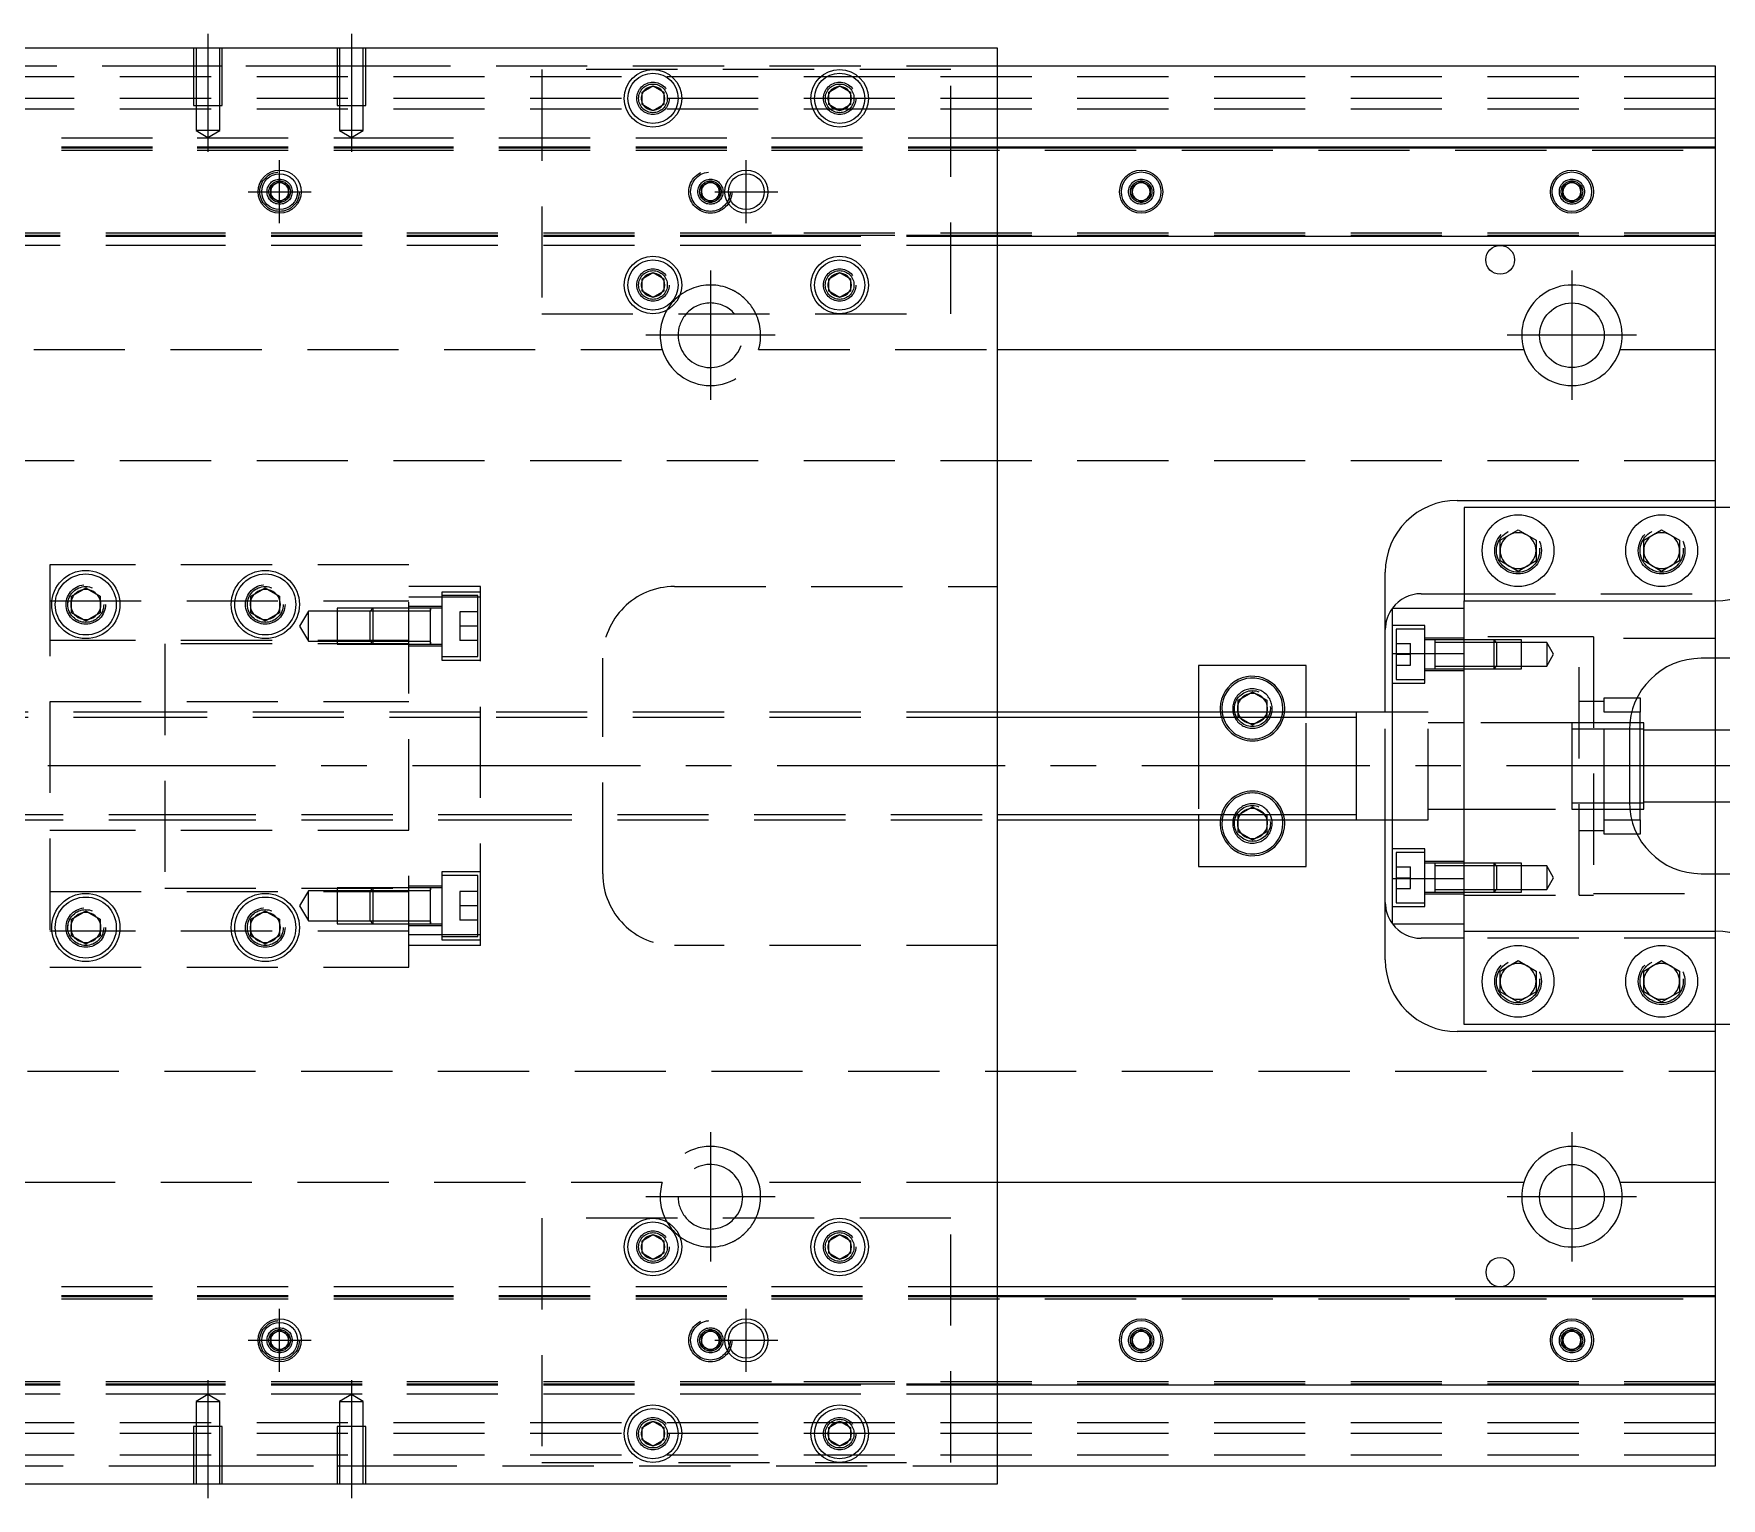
# Model space of a CAD drawing. Extents: x -14 to 609, y -280 to 102.
# Drawn here: x 165.7 to 400.8, y -102 to 102 of the extents above; entities that cross this region are included whole.
import ezdxf

# ---------------------------------------------------------------- set-up
doc = ezdxf.new("R2010")
doc.units = 0
doc.linetypes.add('CENTER', pattern=[50.8, 31.75, -6.35, 6.35, -6.35])
doc.linetypes.add('DASHED', pattern=[19.05, 12.7, -6.35])
doc.layers.get('0').update_dxf_attribs({"linetype": 'CONTINUOUS'})
doc.layers.add('CENTER', color=1, linetype='CENTER')

msp = doc.modelspace()

# ---------------------------------------------------------------- linework, layer by layer
at = {"color": 7, "linetype": 'CONTINUOUS'}
for p, q in [((300, 100), (100, 100)), ((300, -100), (300, 100)), ((400, 97.5), (300, 97.5)), ((400, 87.5), (400, 97.5)), ((250.5, 93.866026), (252, 94.73205)), ((252, 94.73205), (253.5, 93.866026)), ((276.5, 93.866026), (278, 94.73205)), ((278, 94.73205), (279.5, 93.866026)), ((250.5, 92.133974), (250.5, 93.866026)), ((252, 91.26795), (250.5, 92.133974)), ((253.5, 92.133974), (252, 91.26795)), ((253.5, 93.866026), (253.5, 92.133974)), ((276.5, 92.133974), (276.5, 93.866026)), ((278, 91.26795), (276.5, 92.133974)), ((279.5, 92.133974), (278, 91.26795)), ((279.5, 93.866026), (279.5, 92.133974)), ((300, 87.5), (400, 87.5)), ((400, 86.247728), (400, 87.5)), ((300, 86.247728), (400, 86.247728)), ((400, 73.752272), (400, 86.247728)), ((318.75, 80.721688), (320, 81.443376)), ((318.75, 79.278312), (318.75, 80.721688)), ((320, 81.443376), (321.25, 80.721688)), ((321.25, 80.721688), (321.25, 79.278312)), ((378.75, 80.721688), (380, 81.443376)), ((378.75, 79.278312), (378.75, 80.721688)), ((380, 81.443376), (381.25, 80.721688)), ((381.25, 80.721688), (381.25, 79.278312)), ((320, 78.556624), (318.75, 79.278312)), ((321.25, 79.278312), (320, 78.556624)), ((380, 78.556624), (378.75, 79.278312)), ((381.25, 79.278312), (380, 78.556624)), ((400, 73.752272), (300, 73.752272)), ((400, 72.5), (400, 73.752272)), ((400, 72.5), (300, 72.5)), ((400, 58), (400, 72.5)), ((250.5, 67.866026), (252, 68.73205)), ((252, 68.73205), (253.5, 67.866026)), ((276.5, 67.866026), (278, 68.73205)), ((278, 68.73205), (279.5, 67.866026)), ((250.5, 66.133974), (250.5, 67.866026)), ((252, 65.26795), (250.5, 66.133974)), ((253.5, 66.133974), (252, 65.26795)), ((253.5, 67.866026), (253.5, 66.133974)), ((276.5, 66.133974), (276.5, 67.866026)), ((278, 65.26795), (276.5, 66.133974)), ((279.5, 66.133974), (278, 65.26795)), ((279.5, 67.866026), (279.5, 66.133974)), ((300, 58), (373.291796, 58)), ((386.708204, 58), (400, 58)), ((400, 37), (400, 58)), ((364, 37), (400, 37)), ((365, 36), (365, 23)), ((410, 36), (365, 36)), ((400, 36), (400, 37)), ((370, 31.443376), (372.5, 32.886752)), ((370, 28.556624), (370, 31.443376)), ((372.5, 32.886752), (375, 31.443376)), ((375, 31.443376), (375, 28.556624)), ((390, 31.443376), (392.5, 32.886752)), ((390, 28.556624), (390, 31.443376)), ((392.5, 32.886752), (395, 31.443376)), ((395, 31.443376), (395, 28.556624)), ((372.5, 27.113248), (370, 28.556624)), ((375, 28.556624), (372.5, 27.113248)), ((392.5, 27.113248), (390, 28.556624)), ((395, 28.556624), (392.5, 27.113248)), ((354, 7.5), (354, 27)), ((171, 23.6547), (173, 24.809402)), ((171, 21.3453), (171, 23.6547)), ((173, 24.809402), (175, 23.6547)), ((175, 23.6547), (175, 21.3453)), ((196, 23.6547), (198, 24.809402)), ((196, 21.3453), (196, 23.6547)), ((198, 24.809402), (200, 23.6547)), ((200, 23.6547), (200, 21.3453)), ((359, 24), (365, 24)), ((173, 20.190598), (171, 21.3453)), ((175, 21.3453), (173, 20.190598)), ((198, 20.190598), (196, 21.3453)), ((200, 21.3453), (198, 20.190598)), ((355, 15.652476), (355, 22)), ((355, 22), (365, 22)), ((365, 15.652476), (365, 23)), ((365, 23), (400, 23)), ((221, 16.985566), (221, 16.986424)), ((355, 15.652476), (365, 15.652476)), ((355, -15.652476), (355, 15.652476)), ((365, -15.652476), (365, 15.652476)), ((365, -15.652476), (365, 15.652476)), ((423, 15), (398, 15)), ((400, 5), (400, 15)), ((328, 14), (328, 7.5)), ((343, 14), (328, 14)), ((343, 7.5), (343, 14)), ((333.5, 9.1547), (335.5, 10.309402)), ((335.5, 10.309402), (337.5, 9.1547)), ((389.069714, 9.5), (389.5, 9.5)), ((389.5, 9.5), (389.5, 7.5)), ((350, 7.5), (300, 7.5)), ((333.5, 7.5), (333.5, 9.1547)), ((337.5, 9.1547), (337.5, 7.5)), ((350, -7.5), (350, 7.5)), ((355, 7.5), (350, 7.5)), ((389.5, 7.5), (388.317542, 7.5)), ((389.5, -7.5), (389.5, 7.5)), ((388, 5), (388, -5)), ((389.5, 5.125), (388.000782, 5.125)), ((389.5, 6), (388.050126, 6)), ((390, 6), (389.5, 6)), ((390, 5.125), (389.5, 5.125)), ((390, -6), (390, 6)), ((405, 5), (390, 5)), ((388.000782, -5.125), (389.5, -5.125)), ((388.050126, -6), (389.5, -6)), ((389.5, -5.125), (390, -5.125)), ((389.5, -6), (390, -6)), ((390, -5), (405, -5)), ((400, -15), (400, -5)), ((300, -7.5), (350, -7.5)), ((328, -7.5), (328, -14)), ((333.5, -9.1547), (333.5, -7.5)), ((335.5, -10.309402), (333.5, -9.1547)), ((337.5, -9.1547), (335.5, -10.309402)), ((337.5, -7.5), (337.5, -9.1547)), ((343, -14), (343, -7.5)), ((349.995, -7.5), (350, -7.5)), ((350, -7.5), (355, -7.5)), ((350, -7.5), (350.005, -7.5)), ((354, -27), (354, -7.5)), ((388.317542, -7.5), (389.5, -7.5)), ((389.5, -7.5), (389.5, -9.5)), ((389.5, -9.5), (389.069714, -9.5)), ((328, -14), (343, -14)), ((355, -22), (355, -15.652476)), ((355, -15.652476), (365, -15.652476)), ((365, -23), (365, -15.652476)), ((398, -15), (423, -15)), ((221, -17.385572), (221, -16.985566)), ((171, -21.3453), (173, -20.190598)), ((173, -20.190598), (175, -21.3453)), ((196, -21.3453), (198, -20.190598)), ((198, -20.190598), (200, -21.3453)), ((171, -23.6547), (171, -21.3453)), ((175, -21.3453), (175, -23.6547)), ((196, -23.6547), (196, -21.3453)), ((200, -21.3453), (200, -23.6547)), ((221, -21.985576), (221, -21.585572)), ((355, -22), (365, -22)), ((365, -23), (400, -23)), ((365, -36), (365, -23)), ((173, -24.809402), (171, -23.6547)), ((175, -23.6547), (173, -24.809402)), ((198, -24.809402), (196, -23.6547)), ((200, -23.6547), (198, -24.809402)), ((365, -24), (359, -24)), ((370, -28.556624), (372.5, -27.113248)), ((372.5, -27.113248), (375, -28.556624)), ((390, -28.556624), (392.5, -27.113248)), ((392.5, -27.113248), (395, -28.556624)), ((370, -31.443376), (370, -28.556624)), ((375, -28.556624), (375, -31.443376)), ((390, -31.443376), (390, -28.556624)), ((395, -28.556624), (395, -31.443376)), ((372.5, -32.886752), (370, -31.443376)), ((375, -31.443376), (372.5, -32.886752)), ((392.5, -32.886752), (390, -31.443376)), ((395, -31.443376), (392.5, -32.886752)), ((400, -37), (364, -37)), ((410, -36), (365, -36)), ((400, -37), (400, -36)), ((400, -58), (400, -37)), ((373.291796, -58), (300, -58)), ((400, -58), (386.708204, -58)), ((400, -72.5), (400, -58)), ((250.5, -66.133974), (252, -65.26795)), ((252, -65.26795), (253.5, -66.133974)), ((276.5, -66.133974), (278, -65.26795)), ((278, -65.26795), (279.5, -66.133974)), ((250.5, -67.866026), (250.5, -66.133974)), ((252, -68.73205), (250.5, -67.866026)), ((253.5, -67.866026), (252, -68.73205)), ((253.5, -66.133974), (253.5, -67.866026)), ((276.5, -67.866026), (276.5, -66.133974)), ((278, -68.73205), (276.5, -67.866026)), ((279.5, -67.866026), (278, -68.73205)), ((279.5, -66.133974), (279.5, -67.866026)), ((300, -72.5), (400, -72.5)), ((400, -73.752272), (400, -72.5)), ((300, -73.752272), (400, -73.752272)), ((400, -86.247728), (400, -73.752272)), ((318.75, -79.278312), (320, -78.556624)), ((318.75, -80.721688), (318.75, -79.278312)), ((320, -78.556624), (321.25, -79.278312)), ((321.25, -79.278312), (321.25, -80.721688)), ((378.75, -79.278312), (380, -78.556624)), ((378.75, -80.721688), (378.75, -79.278312)), ((380, -78.556624), (381.25, -79.278312)), ((381.25, -79.278312), (381.25, -80.721688)), ((320, -81.443376), (318.75, -80.721688)), ((321.25, -80.721688), (320, -81.443376)), ((380, -81.443376), (378.75, -80.721688)), ((381.25, -80.721688), (380, -81.443376)), ((400, -86.247728), (300, -86.247728)), ((400, -87.5), (400, -86.247728)), ((400, -87.5), (300, -87.5)), ((400, -97.5), (400, -87.5)), ((250.5, -92.133974), (252, -91.26795)), ((252, -91.26795), (253.5, -92.133974)), ((276.5, -92.133974), (278, -91.26795)), ((278, -91.26795), (279.5, -92.133974)), ((250.5, -93.866026), (250.5, -92.133974)), ((252, -94.73205), (250.5, -93.866026)), ((253.5, -93.866026), (252, -94.73205)), ((253.5, -92.133974), (253.5, -93.866026)), ((276.5, -93.866026), (276.5, -92.133974)), ((278, -94.73205), (276.5, -93.866026)), ((279.5, -93.866026), (278, -94.73205)), ((279.5, -92.133974), (279.5, -93.866026)), ((300, -97.5), (400, -97.5)), ((100, -100), (300, -100))]:
    msp.add_line(p, q, dxfattribs=at)
at = {"color": 3, "linetype": 'DASHED'}
for p, q in [((188.000006, 100), (188.000006, 92)), ((188.35, 100), (188.35, 92)), ((191.65, 92), (191.65, 100)), ((191.999994, 92), (191.999994, 100)), ((208.000006, 100), (208.000006, 92)), ((208.35, 100), (208.35, 92)), ((211.65, 92), (211.65, 100)), ((211.999994, 92), (211.999994, 100)), ((188.000006, 97.5), (100, 97.5)), ((191.999994, 97.5), (188.000006, 97.5)), ((208.000006, 97.5), (191.999994, 97.5)), ((211.999994, 97.5), (208.000006, 97.5)), ((300, 97.5), (211.999994, 97.5)), ((236.5, 97), (236.5, 63)), ((293.5, 97), (236.5, 97)), ((293.5, 63), (293.5, 97)), ((400, 96), (0, 96)), ((400, 93), (0, 93)), ((188.000006, 92), (191.999994, 92)), ((188.35, 92), (188.35, 88.5)), ((191.65, 88.5), (191.65, 92)), ((208.000006, 92), (211.999994, 92)), ((208.35, 92), (208.35, 88.5)), ((211.65, 88.5), (211.65, 92)), ((250, 93), (250.023172, 93.30356)), ((279.973226, 93.326156), (280, 93)), ((400, 91.5), (0, 91.5)), ((131.5, 87.5), (188.5, 87.5)), ((191.65, 88.5), (188.35, 88.5)), ((188.35, 88.5), (190, 87.547372)), ((188.5, 87.5), (211.5, 87.5)), ((190, 87.547372), (191.65, 88.5)), ((211.65, 88.5), (208.35, 88.5)), ((208.35, 88.5), (210, 87.547372)), ((210, 87.547372), (211.65, 88.5)), ((211.5, 87.5), (268.5, 87.5)), ((268.5, 87.5), (300, 87.5)), ((131.5, 86.247728), (188.5, 86.247728)), ((131.5, 86.1147), (188.5, 86.1147)), ((131.5, 86.1), (188.5, 86.1)), ((131.5, 86.1), (188.5, 86.1)), ((131.5, 85.8), (188.5, 85.8)), ((131.5, 85.8), (188.5, 85.8)), ((188.5, 86.247728), (211.5, 86.247728)), ((188.5, 86.1147), (211.5, 86.1147)), ((188.5, 86.1), (211.5, 86.1)), ((188.5, 85.8), (211.5, 85.8)), ((211.5, 86.247728), (268.5, 86.247728)), ((211.5, 86.1147), (268.5, 86.1147)), ((211.5, 86.1), (268.5, 86.1)), ((211.5, 86.1), (268.5, 86.1)), ((211.5, 85.8), (268.5, 85.8)), ((211.5, 85.8), (268.5, 85.8)), ((268.5, 86.247728), (300, 86.247728)), ((268.5, 86.1147), (300, 86.1147)), ((268.5, 86.1), (400, 86.1)), ((268.5, 85.8), (400, 85.8)), ((300, 86.1147), (400, 86.1147)), ((198.5, 80), (198.516134, 80.21941)), ((198.75, 80.721688), (200, 81.443376)), ((198.75, 79.278312), (198.75, 80.721688)), ((200, 81.443376), (201.25, 80.721688)), ((201.25, 80.721688), (201.25, 79.278312)), ((258.75, 80.721688), (260, 81.443376)), ((258.75, 79.278312), (258.75, 80.721688)), ((260, 81.443376), (261.25, 80.721688)), ((261.25, 80.721688), (261.25, 79.278312)), ((261.477374, 80.25955), (261.5, 80)), ((318.5, 80), (318.516134, 80.21941)), ((378.5, 80), (378.516134, 80.21941)), ((200, 78.556624), (198.75, 79.278312)), ((201.25, 79.278312), (200, 78.556624)), ((260, 78.556624), (258.75, 79.278312)), ((261.25, 79.278312), (260, 78.556624)), ((188.5, 74.2), (131.5, 74.2)), ((188.5, 73.9), (131.5, 73.9)), ((188.5, 73.8853), (131.5, 73.8853)), ((188.5, 73.752272), (131.5, 73.752272)), ((211.5, 74.2), (188.5, 74.2)), ((211.5, 73.9), (188.5, 73.9)), ((211.5, 73.8853), (188.5, 73.8853)), ((211.5, 73.752272), (188.5, 73.752272)), ((268.5, 74.2), (211.5, 74.2)), ((268.5, 73.9), (211.5, 73.9)), ((268.5, 73.8853), (211.5, 73.8853)), ((268.5, 73.752272), (211.5, 73.752272)), ((400, 74.2), (268.5, 74.2)), ((400, 73.9), (268.5, 73.9)), ((300, 73.8853), (268.5, 73.8853)), ((300, 73.752272), (268.5, 73.752272)), ((400, 73.8853), (300, 73.8853)), ((188.5, 72.5), (131.5, 72.5)), ((211.5, 72.5), (188.5, 72.5)), ((268.5, 72.5), (211.5, 72.5)), ((300, 72.5), (268.5, 72.5)), ((250, 67), (250.023172, 67.30356)), ((279.973226, 67.326156), (280, 67)), ((236.5, 63), (293.5, 63)), ((146.708204, 58), (253.291796, 58)), ((266.708204, 58), (300, 58)), ((400, 42.5), (12.5, 42.5)), ((400, 24), (400, 36)), ((375.477798, 30.364306), (375.5, 30)), ((395.477798, 30.364306), (395.5, 30)), ((168, 28), (168, -28)), ((218, 28), (168, 28)), ((218, -28), (218, 28)), ((228, 25), (218, 25)), ((222.6, 24.235572), (222.6, 14.735572)), ((228, 24.235572), (222.6, 24.235572)), ((227.6, 23.735572), (222.6, 23.735572)), ((227.6, 15.235572), (227.6, 23.735572)), ((228, 23.49468), (228, 25)), ((255, 25), (300, 25)), ((365, 24), (400, 24)), ((400, 23), (400, 24)), ((168, 23), (218, 23)), ((170.5, 22.5), (170.534018, 22.911016)), ((195.5, 22.5), (195.52689, 22.865682)), ((204, 21.585572), (202.787564, 19.485572)), ((204, 17.385572), (204, 21.585572)), ((208, 21.585572), (204, 21.585572)), ((208, 21.985566), (208, 16.985576)), ((213, 21.985566), (208, 21.985566)), ((212.6, 21.585572), (208, 21.585572)), ((213, 21.985572), (212.6, 21.585572)), ((212.6, 17.385572), (212.6, 21.585572)), ((218, 21.585572), (212.6, 21.585572)), ((213, 21.985572), (213, 16.985572)), ((218, 21.98557), (213, 21.985572)), ((218, 21.985566), (213, 21.985566)), ((228, 23.49468), (218, 23.49468)), ((222.6, 22.235572), (218, 22.235572)), ((221.005, 21.985572), (218, 21.98557)), ((221, 21.585572), (218, 21.585572)), ((222.6, 21.985572), (220.995, 21.985572)), ((221, 21.728174), (221, 21.985572)), ((221, 21.985572), (221, 21.728122)), ((221, 17.24302), (221, 21.728174)), ((225.1, 21.485572), (225.1, 19.485572)), ((227.6, 21.485572), (225.1, 21.485572)), ((228, -23.49468), (228, 23.49468)), ((365, 15.652476), (365, 22)), ((400, 15), (400, 23)), ((202.787564, 19.485572), (204, 17.385572)), ((227.6, 19.485572), (225.1, 19.485572)), ((225.1, 19.485572), (225.1, 17.485572)), ((359.5, 19.55635), (355, 19.55635)), ((355.5, 19.05635), (355.5, 12.05635)), ((359.5, 19.05635), (355.5, 19.05635)), ((359.5, 11.55635), (359.5, 19.55635)), ((218, 17.5), (168, 17.5)), ((184, 17), (184, -17)), ((218, 17), (184, 17)), ((204, 17.385572), (208, 17.385572)), ((208, 17.385572), (212.6, 17.385572)), ((208, 16.985576), (213, 16.985576)), ((212.6, 17.385572), (213, 16.985572)), ((212.6, 17.385572), (218, 17.385572)), ((213, 16.985576), (218, 16.985576)), ((213, 16.985572), (218, 16.985574)), ((218, 17.385572), (221, 17.385572)), ((218, 16.985574), (221.005, 16.985572)), ((218, 16.735572), (222.6, 16.735572)), ((220.995, 16.985572), (222.6, 16.985572)), ((221, 17.243038), (221, 16.985572)), ((221, 16.985572), (221, 17.24302)), ((227.6, 17.485572), (225.1, 17.485572)), ((355.5, 17.05635), (357.5, 17.05635)), ((357.5, 15.55635), (357.5, 17.05635)), ((365, 17.80635), (359.5, 17.80635)), ((360.9, 17.55635), (359.5, 17.55635)), ((360.9, 17.55635), (360.895, 17.55635)), ((360.9, 17.55635), (360.9, 17.339888)), ((360.905, 17.55635), (360.9, 17.55635)), ((365, 17.55635), (360.9, 17.55635)), ((360.9, 17.339888), (360.9, 13.77281)), ((365, 17.20635), (360.9, 17.20635)), ((381, 18), (365, 18)), ((369.15, 17.55635), (365, 17.55635)), ((369.150006, 17.556344), (365, 17.556344)), ((369.5, 17.20635), (365, 17.20635)), ((369.15, 13.55635), (369.15, 17.55635)), ((369.5, 17.20635), (369.15, 17.55635)), ((373, 17.556344), (369.150006, 17.556344)), ((369.5, 17.20635), (369.5, 13.90635)), ((373, 17.20635), (369.5, 17.20635)), ((373, 13.556354), (373, 17.556344)), ((376.5, 17.20635), (373, 17.20635)), ((376.5, 17.20635), (376.5, 13.90635)), ((377.452628, 15.55635), (376.5, 17.20635)), ((381, -18), (381, 18)), ((383, 18), (381, 18)), ((383, 18), (383, -18)), ((438, 17.75), (383, 17.75)), ((222.6, 15.235572), (227.6, 15.235572)), ((222.6, 14.735572), (228, 14.735572)), ((245, -15), (245, 15)), ((355.5, 15.55635), (357.5, 15.55635)), ((357.5, 14.05635), (357.5, 15.55635)), ((376.5, 13.90635), (377.452628, 15.55635)), ((355.5, 14.05635), (357.5, 14.05635)), ((355.5, 12.05635), (359.5, 12.05635)), ((359.5, 13.55635), (360.9, 13.55635)), ((359.5, 13.30635), (365, 13.30635)), ((360.895, 13.55635), (360.9, 13.55635)), ((360.9, 13.90635), (365, 13.90635)), ((360.9, 13.77281), (360.9, 13.55635)), ((360.9, 13.55635), (360.905, 13.55635)), ((360.9, 13.55635), (365, 13.55635)), ((365, 13.90635), (369.5, 13.90635)), ((365, 13.556354), (369.15, 13.556354)), ((365, 13.55635), (369.15, 13.55635)), ((369.15, 13.55635), (369.5, 13.90635)), ((369.15, 13.556354), (373, 13.556354)), ((369.5, 13.90635), (373, 13.90635)), ((373, 13.90635), (376.5, 13.90635)), ((355, 11.55635), (359.5, 11.55635)), ((384.5, 9.5), (389.069714, 9.5)), ((384.5, 7.5), (384.5, 9.5)), ((184, 7.5), (100, 7.5)), ((168, 9), (218, 9)), ((228, 7.5), (184, 7.5)), ((300, 7.5), (228, 7.5)), ((328, 7.5), (328, 6.75)), ((333.5, 6.8453), (333.5, 7.5)), ((337.5, 7.5), (337.5, 6.8453)), ((337.983582, 8.286038), (338, 8)), ((343, 6.75), (343, 7.5)), ((354, -7.5), (354, 7.5)), ((360, 7.5), (355, 7.5)), ((360, -7.5), (360, 7.5)), ((384.5, 9), (381, 9)), ((384.5, -7.5), (384.5, 7.5)), ((388.317542, 7.5), (384.5, 7.5)), ((184, 6.75), (100, 6.75)), ((228, 6.75), (184, 6.75)), ((300, 6.75), (228, 6.75)), ((328, 6.75), (328, -6.75)), ((333.665064, 6.75), (333.5, 6.8453)), ((335.5, 5.690598), (333.665064, 6.75)), ((337.334936, 6.75), (335.5, 5.690598)), ((337.5, 6.8453), (337.334936, 6.75)), ((343, -6.75), (343, 6.75)), ((365, 6), (360, 6)), ((380, 6), (365, 6)), ((380, 6), (379.995, 6)), ((380, 6), (380, -6)), ((381, 6), (380, 6)), ((380.005, 6), (380, 6)), ((381, 5.125), (380, 5.125)), ((384.5, 6), (381, 6)), ((384.5, 5.125), (381, 5.125)), ((388.050126, 6), (384.5, 6)), ((388.000782, 5.125), (384.5, 5.125)), ((400, -5), (400, 5)), ((100, -6.75), (184, -6.75)), ((184, -6.75), (228, -6.75)), ((228, -6.75), (300, -6.75)), ((328, -6.75), (328, -7.5)), ((333.5, -6.8453), (333.665064, -6.75)), ((333.5, -7.5), (333.5, -6.8453)), ((333.665064, -6.75), (335.5, -5.690598)), ((335.5, -5.690598), (337.334936, -6.75)), ((337.334936, -6.75), (337.5, -6.8453)), ((337.5, -6.8453), (337.5, -7.5)), ((343, -7.5), (343, -6.75)), ((360, -6), (365, -6)), ((365, -6), (380, -6)), ((379.995, -6), (380, -6)), ((380, -5.125), (381, -5.125)), ((380, -6), (381, -6)), ((380, -6), (380.005, -6)), ((381, -5.125), (384.5, -5.125)), ((381, -6), (384.5, -6)), ((384.5, -5.125), (388.000782, -5.125)), ((384.5, -6), (388.050126, -6)), ((100, -7.5), (184, -7.5)), ((218, -9), (168, -9)), ((184, -7.5), (228, -7.5)), ((228, -7.5), (300, -7.5)), ((337.983582, -7.713962), (338, -8)), ((355, -7.5), (360, -7.5)), ((381, -9), (384.5, -9)), ((384.5, -7.5), (388.317542, -7.5)), ((384.5, -9.5), (384.5, -7.5)), ((359.5, -11.55635), (355, -11.55635)), ((359.5, -19.55635), (359.5, -11.55635)), ((389.069714, -9.5), (384.5, -9.5)), ((355.5, -12.05635), (355.5, -19.05635)), ((359.5, -12.05635), (355.5, -12.05635)), ((355.5, -14.05635), (357.5, -14.05635)), ((357.5, -15.55635), (357.5, -14.05635)), ((365, -13.30635), (359.5, -13.30635)), ((360.9, -13.55635), (359.5, -13.55635)), ((360.9, -13.55635), (360.895, -13.55635)), ((360.9, -13.55635), (360.9, -13.77281)), ((360.905, -13.55635), (360.9, -13.55635)), ((365, -13.55635), (360.9, -13.55635)), ((360.9, -13.77281), (360.9, -17.339888)), ((365, -13.90635), (360.9, -13.90635)), ((369.15, -13.55635), (365, -13.55635)), ((369.15, -13.556352), (365, -13.556354)), ((369.5, -13.90635), (365, -13.90635)), ((369.15, -17.55635), (369.15, -13.55635)), ((369.5, -13.90635), (369.15, -13.55635)), ((373, -13.556354), (369.15, -13.556352)), ((369.5, -13.90635), (369.5, -17.20635)), ((373, -13.90635), (369.5, -13.90635)), ((373, -17.556344), (373, -13.556354)), ((376.5, -13.90635), (373, -13.90635)), ((376.5, -13.90635), (376.5, -17.20635)), ((377.452628, -15.55635), (376.5, -13.90635)), ((222.6, -14.735572), (222.6, -24.235572)), ((228, -14.735572), (222.6, -14.735572)), ((227.6, -15.235572), (222.6, -15.235572)), ((227.6, -23.735572), (227.6, -15.235572)), ((355.5, -15.55635), (357.5, -15.55635)), ((357.5, -17.05635), (357.5, -15.55635)), ((365, -22), (365, -15.652476)), ((376.5, -17.20635), (377.452628, -15.55635)), ((400, -23), (400, -15)), ((168, -17.5), (218, -17.5)), ((184, -17), (218, -17)), ((204, -17.385572), (202.787564, -19.485572)), ((204, -21.585572), (204, -17.385572)), ((208, -17.385572), (204, -17.385572)), ((208, -16.985576), (208, -21.985566)), ((213, -16.985576), (208, -16.985576)), ((212.6, -17.385572), (208, -17.385572)), ((213, -16.985572), (212.6, -17.385572)), ((212.6, -21.585572), (212.6, -17.385572)), ((218, -17.385572), (212.6, -17.385572)), ((213, -16.985572), (213, -21.985572)), ((218, -16.985574), (213, -16.985572)), ((218, -16.985576), (213, -16.985576)), ((222.6, -16.735572), (218, -16.735572)), ((221.005, -16.985572), (218, -16.985574)), ((221, -17.385572), (218, -17.385572)), ((222.6, -16.985572), (220.995, -16.985572)), ((221, -17.24297), (221, -16.985572)), ((221, -16.985572), (221, -17.24302)), ((221, -21.728122), (221, -17.24297)), ((225.1, -17.485572), (225.1, -19.485572)), ((227.6, -17.485572), (225.1, -17.485572)), ((355.5, -17.05635), (357.5, -17.05635)), ((359.5, -17.55635), (360.9, -17.55635)), ((359.5, -17.80635), (365, -17.80635)), ((360.895, -17.55635), (360.9, -17.55635)), ((360.9, -17.20635), (365, -17.20635)), ((360.9, -17.339888), (360.9, -17.55635)), ((360.9, -17.55635), (360.905, -17.55635)), ((360.9, -17.55635), (365, -17.55635)), ((365, -17.20635), (369.5, -17.20635)), ((365, -17.556344), (369.15, -17.556346)), ((365, -17.55635), (369.15, -17.55635)), ((365, -18), (381, -18)), ((369.15, -17.55635), (369.5, -17.20635)), ((369.15, -17.556346), (373, -17.556344)), ((369.5, -17.20635), (373, -17.20635)), ((373, -17.20635), (376.5, -17.20635)), ((381, -18), (383, -18)), ((383, -17.75), (438, -17.75)), ((202.787564, -19.485572), (204, -21.585572)), ((227.6, -19.485572), (225.1, -19.485572)), ((225.1, -19.485572), (225.1, -21.485572)), ((355, -19.55635), (359.5, -19.55635)), ((355.5, -19.05635), (359.5, -19.05635)), ((218, -23), (168, -23)), ((170.5, -22.5), (170.534018, -22.088984)), ((195.5, -22.5), (195.52689, -22.134318)), ((204, -21.585572), (208, -21.585572)), ((208, -21.585572), (212.6, -21.585572)), ((208, -21.985566), (213, -21.985566)), ((212.6, -21.585572), (213, -21.985572)), ((212.6, -21.585572), (218, -21.585572)), ((213, -21.985566), (218, -21.985566)), ((213, -21.985572), (218, -21.98557)), ((218, -21.585572), (221, -21.585572)), ((218, -21.98557), (221.005, -21.985572)), ((218, -22.235572), (222.6, -22.235572)), ((228, -23.49468), (218, -23.49468)), ((220.995, -21.985572), (222.6, -21.985572)), ((221, -21.728104), (221, -21.985572)), ((221, -21.985572), (221, -21.728122)), ((227.6, -21.485572), (225.1, -21.485572)), ((228, -25), (228, -23.49468)), ((400, -24), (400, -23)), ((228, -25), (218, -25)), ((222.6, -23.735572), (227.6, -23.735572)), ((222.6, -24.235572), (228, -24.235572)), ((300, -25), (255, -25)), ((400, -24), (365, -24)), ((400, -36), (400, -24)), ((168, -28), (218, -28)), ((375.477798, -29.635694), (375.5, -30)), ((395.477798, -29.635694), (395.5, -30)), ((12.5, -42.5), (400, -42.5)), ((253.291796, -58), (146.708204, -58)), ((300, -58), (266.708204, -58)), ((236.5, -63), (236.5, -97)), ((293.5, -63), (236.5, -63)), ((293.5, -97), (293.5, -63)), ((253.973226, -66.673844), (254, -67)), ((279.973226, -66.673844), (280, -67)), ((131.5, -72.5), (188.5, -72.5)), ((188.5, -72.5), (211.5, -72.5)), ((211.5, -72.5), (268.5, -72.5)), ((268.5, -72.5), (300, -72.5)), ((131.5, -73.752272), (188.5, -73.752272)), ((131.5, -73.8853), (188.5, -73.8853)), ((131.5, -73.9), (188.5, -73.9)), ((131.5, -74.2), (188.5, -74.2)), ((188.5, -73.752272), (211.5, -73.752272)), ((188.5, -73.8853), (211.5, -73.8853)), ((188.5, -73.9), (211.5, -73.9)), ((188.5, -74.2), (211.5, -74.2)), ((211.5, -73.752272), (268.5, -73.752272)), ((211.5, -73.8853), (268.5, -73.8853)), ((211.5, -73.9), (268.5, -73.9)), ((211.5, -74.2), (268.5, -74.2)), ((268.5, -73.752272), (300, -73.752272)), ((268.5, -73.8853), (300, -73.8853)), ((268.5, -73.9), (400, -73.9)), ((268.5, -74.2), (400, -74.2)), ((300, -73.8853), (400, -73.8853)), ((198.5, -80), (198.52041, -79.75339)), ((198.75, -79.278312), (200, -78.556624)), ((198.75, -80.721688), (198.75, -79.278312)), ((200, -78.556624), (201.25, -79.278312)), ((201.25, -79.278312), (201.25, -80.721688)), ((258.5, -80), (258.52041, -79.75339)), ((258.75, -79.278312), (260, -78.556624)), ((258.75, -80.721688), (258.75, -79.278312)), ((260, -78.556624), (261.25, -79.278312)), ((261.25, -79.278312), (261.25, -80.721688)), ((318.5, -80), (318.516134, -79.78059)), ((378.5, -80), (378.516134, -79.78059)), ((200, -81.443376), (198.75, -80.721688)), ((201.25, -80.721688), (200, -81.443376)), ((260, -81.443376), (258.75, -80.721688)), ((261.25, -80.721688), (260, -81.443376)), ((188.5, -85.8), (131.5, -85.8)), ((188.5, -85.8), (131.5, -85.8)), ((188.5, -86.1), (131.5, -86.1)), ((188.5, -86.1), (131.5, -86.1)), ((188.5, -86.1147), (131.5, -86.1147)), ((188.5, -86.247728), (131.5, -86.247728)), ((211.5, -85.8), (188.5, -85.8)), ((211.5, -86.1), (188.5, -86.1)), ((211.5, -86.1147), (188.5, -86.1147)), ((211.5, -86.247728), (188.5, -86.247728)), ((268.5, -85.8), (211.5, -85.8)), ((268.5, -85.8), (211.5, -85.8)), ((268.5, -86.1), (211.5, -86.1)), ((268.5, -86.1), (211.5, -86.1)), ((268.5, -86.1147), (211.5, -86.1147)), ((268.5, -86.247728), (211.5, -86.247728)), ((400, -85.8), (268.5, -85.8)), ((400, -86.1), (268.5, -86.1)), ((300, -86.1147), (268.5, -86.1147)), ((300, -86.247728), (268.5, -86.247728)), ((400, -86.1147), (300, -86.1147)), ((188.5, -87.5), (131.5, -87.5)), ((190, -87.547372), (188.35, -88.5)), ((188.35, -88.5), (190, -88.5)), ((188.35, -88.5), (188.35, -92)), ((211.5, -87.5), (188.5, -87.5)), ((191.65, -88.5), (190, -87.547372)), ((190, -88.5), (191.65, -88.5)), ((191.65, -92), (191.65, -88.5)), ((210, -87.547372), (208.35, -88.5)), ((208.35, -88.5), (210, -88.5)), ((208.35, -88.5), (208.35, -92)), ((211.65, -88.5), (210, -87.547372)), ((210, -88.5), (211.65, -88.5)), ((268.5, -87.5), (211.5, -87.5)), ((211.65, -92), (211.65, -88.5)), ((300, -87.5), (268.5, -87.5)), ((400, -91.5), (0, -91.5)), ((400, -93), (0, -93)), ((191.999994, -92), (188.000006, -92)), ((188.000006, -92), (188.000006, -100)), ((188.35, -92), (188.35, -100)), ((191.65, -100), (191.65, -92)), ((191.999994, -100), (191.999994, -92)), ((211.999994, -92), (208.000006, -92)), ((208.000006, -92), (208.000006, -100)), ((208.35, -92), (208.35, -100)), ((211.65, -100), (211.65, -92)), ((211.999994, -100), (211.999994, -92)), ((250, -93), (250.023172, -92.69644)), ((279.973226, -92.673844), (280, -93)), ((400, -96), (0, -96)), ((100, -97.5), (188.000006, -97.5)), ((188.000006, -97.5), (191.999994, -97.5)), ((191.999994, -97.5), (208.000006, -97.5)), ((208.000006, -97.5), (211.999994, -97.5)), ((211.999994, -97.5), (300, -97.5)), ((236.5, -97), (293.5, -97))]:
    msp.add_line(p, q, dxfattribs=at)
at = {"color": 3, "linetype": 'CONTINUOUS'}
for p, q in [((350, 6.75), (300, 6.75)), ((300, -6.75), (350, -6.75))]:
    msp.add_line(p, q, dxfattribs=at)
at = {"color": 7, "linetype": 'CONTINUOUS'}
for centre, radius in [((252, 93), 4), ((252, 93), 3.5), ((278, 93), 4), ((278, 93), 3.5), ((200, 80), 3), ((200, 80), 2.5), ((265, 80), 2.5), ((320, 80), 3), ((320, 80), 2.75), ((380, 80), 3), ((380, 80), 2.75), ((252, 67), 4), ((278, 67), 4), ((370, 70.5), 2), ((252, 67), 3.5), ((278, 67), 3.5), ((380, 60), 4.5), ((372.5, 30), 5), ((392.5, 30), 5), ((173, 22.5), 4.75), ((173, 22.5), 4.25), ((198, 22.5), 4.75), ((198, 22.5), 4.25), ((173, -22.5), 4.75), ((173, -22.5), 4.25), ((198, -22.5), 4.75), ((198, -22.5), 4.25), ((372.5, -30), 5), ((392.5, -30), 5), ((380, -60), 4.5), ((252, -67), 4), ((278, -67), 4), ((252, -67), 3.5), ((278, -67), 3.5), ((200, -80), 3), ((200, -80), 2.5), ((265, -80), 2.5), ((320, -80), 3), ((320, -80), 2.75), ((380, -80), 3), ((380, -80), 2.75), ((252, -93), 4), ((278, -93), 4), ((252, -93), 3.5), ((278, -93), 3.5)]:
    msp.add_circle(centre, radius, dxfattribs=at)
at = {"color": 3, "linetype": 'DASHED'}
for centre, radius in [((252, 93), 2.25), ((252, 93), 2), ((278, 93), 2.25), ((278, 93), 2), ((200, 80), 2.75), ((260, 80), 3), ((260, 80), 2.75), ((200, 80), 1.75), ((200, 80), 1.5), ((260, 80), 1.75), ((260, 80), 1.5), ((320, 80), 1.75), ((320, 80), 1.5), ((380, 80), 1.75), ((380, 80), 1.5), ((252, 67), 2.25), ((252, 67), 2), ((278, 67), 2.25), ((278, 67), 2), ((372.5, 30), 3.25), ((372.5, 30), 3), ((392.5, 30), 3.25), ((392.5, 30), 3), ((173, 22.5), 2.75), ((173, 22.5), 2.5), ((198, 22.5), 2.75), ((198, 22.5), 2.5), ((335.5, 8), 2.5), ((335.5, -8), 2.5), ((173, -22.5), 2.75), ((173, -22.5), 2.5), ((198, -22.5), 2.75), ((198, -22.5), 2.5), ((372.5, -30), 3.25), ((372.5, -30), 3), ((392.5, -30), 3.25), ((392.5, -30), 3), ((252, -67), 2.25), ((252, -67), 2), ((278, -67), 2.25), ((278, -67), 2), ((200, -80), 2.75), ((260, -80), 3), ((260, -80), 2.75), ((200, -80), 1.75), ((200, -80), 1.5), ((260, -80), 1.75), ((260, -80), 1.5), ((320, -80), 1.75), ((320, -80), 1.5), ((380, -80), 1.75), ((380, -80), 1.5), ((252, -93), 2.25), ((252, -93), 2), ((278, -93), 2.25), ((278, -93), 2)]:
    msp.add_circle(centre, radius, dxfattribs=at)
at = {"color": 3, "linetype": 'CONTINUOUS'}
for centre in [(265, 80), (265, -80)]:
    msp.add_circle(centre, 3, dxfattribs=at)
at = {"color": 7, "linetype": 'CONTINUOUS'}
for centre, radius, start, end in [((252, 93), 1.65, 95.380023, 144.619977), ((252, 93), 1.65, 84.619977, 95.380023), ((252, 93), 1.65, 35.380023, 84.619977), ((278, 93), 1.65, 95.380023, 144.619977), ((278, 93), 1.65, 84.619977, 95.380023), ((278, 93), 1.65, 35.380023, 84.619977), ((252, 93), 1.65, 155.380023, 180), ((252, 93), 1.65, 180, 204.619977), ((252, 93), 1.65, 144.619977, 155.380023), ((252, 93), 1.65, 204.619977, 215.380023), ((252, 93), 1.65, 215.380023, 264.619977), ((252, 93), 1.65, 275.380023, 324.619977), ((252, 93), 1.65, 24.619977, 35.380023), ((252, 93), 1.65, 324.619977, 335.380023), ((252, 93), 1.65, 335.380023, 24.619977), ((278, 93), 1.65, 155.380023, 180), ((278, 93), 1.65, 180, 204.619977), ((278, 93), 1.65, 144.619977, 155.380023), ((278, 93), 1.65, 204.619977, 215.380023), ((278, 93), 1.65, 215.380023, 264.619977), ((278, 93), 1.65, 275.380023, 324.619977), ((278, 93), 1.65, 24.619977, 35.380023), ((278, 93), 1.65, 324.619977, 335.380023), ((278, 93), 1.65, 335.380023, 24.619977), ((252, 93), 1.65, 264.619977, 275.380023), ((278, 93), 1.65, 264.619977, 275.380023), ((200, 80), 1.25, 300, 180), ((200, 80), 1.25, 180, 240), ((260, 80), 1.25, 300, 180), ((260, 80), 1.25, 180, 240), ((320, 80), 1.25, 120, 180), ((320, 80), 1.25, 180, 240), ((320, 80), 1.25, 60, 120), ((320, 80), 1.25, 0, 60), ((320, 80), 1.25, 300, 0), ((380, 80), 1.25, 120, 180), ((380, 80), 1.25, 180, 240), ((380, 80), 1.25, 60, 120), ((380, 80), 1.25, 0, 60), ((380, 80), 1.25, 300, 0), ((200, 80), 1.25, 240, 300), ((260, 80), 1.25, 240, 300), ((320, 80), 1.25, 240, 300), ((380, 80), 1.25, 240, 300), ((252, 67), 1.65, 95.380023, 144.619977), ((252, 67), 1.65, 84.619977, 95.380023), ((252, 67), 1.65, 35.380023, 84.619977), ((278, 67), 1.65, 95.380023, 144.619977), ((278, 67), 1.65, 84.619977, 95.380023), ((278, 67), 1.65, 35.380023, 84.619977), ((252, 67), 1.65, 155.380023, 180), ((252, 67), 1.65, 180, 204.619977), ((252, 67), 1.65, 144.619977, 155.380023), ((252, 67), 1.65, 204.619977, 215.380023), ((252, 67), 1.65, 215.380023, 264.619977), ((252, 67), 1.65, 275.380023, 324.619977), ((252, 67), 1.65, 24.619977, 35.380023), ((252, 67), 1.65, 324.619977, 335.380023), ((252, 67), 1.65, 335.380023, 24.619977), ((278, 67), 1.65, 155.380023, 180), ((278, 67), 1.65, 180, 204.619977), ((278, 67), 1.65, 144.619977, 155.380023), ((278, 67), 1.65, 204.619977, 215.380023), ((278, 67), 1.65, 215.380023, 264.619977), ((278, 67), 1.65, 275.380023, 324.619977), ((278, 67), 1.65, 24.619977, 35.380023), ((278, 67), 1.65, 324.619977, 335.380023), ((278, 67), 1.65, 335.380023, 24.619977), ((380, 60), 7, 343.39845, 196.60155), ((252, 67), 1.65, 264.619977, 275.380023), ((278, 67), 1.65, 264.619977, 275.380023), ((380, 60), 7, 196.60155, 343.39845), ((364, 27), 10, 90, 180), ((400, 33), 10, 270, 0), ((372.5, 30), 2.5, 120, 180), ((372.5, 30), 2.5, 60, 120), ((372.5, 30), 2.5, 0, 60), ((392.5, 30), 2.5, 120, 180), ((392.5, 30), 2.5, 60, 120), ((392.5, 30), 2.5, 0, 60), ((372.5, 30), 2.5, 180, 240), ((372.5, 30), 2.5, 300, 0), ((392.5, 30), 2.5, 180, 240), ((392.5, 30), 2.5, 300, 0), ((372.5, 30), 2.5, 240, 300), ((392.5, 30), 2.5, 240, 300), ((173, 22.5), 2.1, 137.75279, 162.24721), ((173, 22.5), 2.1, 102.24721, 137.75279), ((173, 22.5), 2.1, 77.75279, 102.24721), ((173, 22.5), 2.1, 42.24721, 77.75279), ((173, 22.5), 2.1, 17.75279, 42.24721), ((198, 22.5), 2.1, 137.75279, 162.24721), ((198, 22.5), 2.1, 102.24721, 137.75279), ((198, 22.5), 2.1, 77.75279, 102.24721), ((198, 22.5), 2.1, 42.24721, 77.75279), ((198, 22.5), 2.1, 17.75279, 42.24721), ((359, 19), 5, 90, 143.130102), ((173, 22.5), 2.1, 162.24721, 180), ((173, 22.5), 2.1, 180, 197.75279), ((173, 22.5), 2.1, 197.75279, 222.24721), ((173, 22.5), 2.1, 317.75279, 342.24721), ((173, 22.5), 2.1, 342.24721, 17.75279), ((198, 22.5), 2.1, 162.24721, 180), ((198, 22.5), 2.1, 180, 197.75279), ((198, 22.5), 2.1, 197.75279, 222.24721), ((198, 22.5), 2.1, 317.75279, 342.24721), ((198, 22.5), 2.1, 342.24721, 17.75279), ((359, 19), 5, 143.130102, 180), ((173, 22.5), 2.1, 222.24721, 257.75279), ((173, 22.5), 2.1, 257.75279, 282.24721), ((173, 22.5), 2.1, 282.24721, 317.75279), ((198, 22.5), 2.1, 222.24721, 257.75279), ((198, 22.5), 2.1, 257.75279, 282.24721), ((198, 22.5), 2.1, 282.24721, 317.75279), ((398, 5), 10, 90, 180), ((335.5, 8), 4.5, 0, 186.37937), ((335.5, 8), 4.25, 0, 186.756327), ((335.5, 8), 2.1, 137.75279, 162.24721), ((335.5, 8), 2.1, 102.24721, 137.75279), ((335.5, 8), 2.1, 77.75279, 102.24721), ((335.5, 8), 2.1, 42.24721, 77.75279), ((335.5, 8), 2.1, 17.75279, 42.24721), ((335.5, 8), 2.1, 162.24721, 180), ((335.5, 8), 2.1, 180, 193.774147), ((335.5, 8), 2.1, 193.774147, 197.75279), ((335.5, 8), 2.1, 197.75279, 216.529607), ((335.5, 8), 2.1, 323.470393, 342.24721), ((335.5, 8), 2.1, 346.225853, 17.75279), ((335.5, 8), 2.1, 342.24721, 346.225853), ((335.5, 8), 4.25, 353.243673, 0), ((335.5, 8), 4.5, 353.62063, 0), ((335.5, 8), 2.1, 216.529607, 222.24721), ((335.5, 8), 2.1, 222.24721, 257.75279), ((335.5, 8), 2.1, 257.75279, 282.24721), ((335.5, 8), 2.1, 282.24721, 317.75279), ((335.5, 8), 2.1, 317.75279, 323.470393), ((335.5, -8), 2.1, 143.470393, 162.24721), ((335.5, -8), 2.1, 137.75279, 143.470393), ((335.5, -8), 2.1, 102.24721, 137.75279), ((335.5, -8), 2.1, 77.75279, 102.24721), ((335.5, -8), 2.1, 42.24721, 77.75279), ((335.5, -8), 2.1, 36.529607, 42.24721), ((335.5, -8), 2.1, 17.75279, 36.529607), ((398, -5), 10, 180, 270), ((335.5, -8), 4.5, 173.62063, 0), ((335.5, -8), 4.25, 173.243673, 0), ((335.5, -8), 2.1, 166.225853, 180), ((335.5, -8), 2.1, 180, 197.75279), ((335.5, -8), 2.1, 162.24721, 166.225853), ((335.5, -8), 2.1, 197.75279, 222.24721), ((335.5, -8), 2.1, 317.75279, 342.24721), ((335.5, -8), 2.1, 13.774147, 17.75279), ((335.5, -8), 2.1, 342.24721, 13.774147), ((335.5, -8), 4.25, 0, 6.756327), ((335.5, -8), 4.5, 0, 6.37937), ((335.5, -8), 2.1, 222.24721, 257.75279), ((335.5, -8), 2.1, 257.75279, 282.24721), ((335.5, -8), 2.1, 282.24721, 317.75279), ((173, -22.5), 2.1, 137.75279, 162.24721), ((173, -22.5), 2.1, 102.24721, 137.75279), ((173, -22.5), 2.1, 77.75279, 102.24721), ((173, -22.5), 2.1, 42.24721, 77.75279), ((173, -22.5), 2.1, 17.75279, 42.24721), ((198, -22.5), 2.1, 137.75279, 162.24721), ((198, -22.5), 2.1, 102.24721, 137.75279), ((198, -22.5), 2.1, 77.75279, 102.24721), ((198, -22.5), 2.1, 42.24721, 77.75279), ((198, -22.5), 2.1, 17.75279, 42.24721), ((359, -19), 5, 180, 216.869898), ((173, -22.5), 2.1, 162.24721, 180), ((173, -22.5), 2.1, 180, 197.75279), ((173, -22.5), 2.1, 197.75279, 222.24721), ((173, -22.5), 2.1, 317.75279, 342.24721), ((173, -22.5), 2.1, 342.24721, 17.75279), ((198, -22.5), 2.1, 162.24721, 180), ((198, -22.5), 2.1, 180, 197.75279), ((198, -22.5), 2.1, 197.75279, 222.24721), ((198, -22.5), 2.1, 317.75279, 342.24721), ((198, -22.5), 2.1, 342.24721, 17.75279), ((359, -19), 5, 216.869898, 270), ((400, -33), 10, 0, 90), ((173, -22.5), 2.1, 222.24721, 257.75279), ((173, -22.5), 2.1, 257.75279, 282.24721), ((173, -22.5), 2.1, 282.24721, 317.75279), ((198, -22.5), 2.1, 222.24721, 257.75279), ((198, -22.5), 2.1, 257.75279, 282.24721), ((198, -22.5), 2.1, 282.24721, 317.75279), ((364, -27), 10, 180, 270), ((372.5, -30), 2.5, 120, 180), ((372.5, -30), 2.5, 60, 120), ((372.5, -30), 2.5, 0, 60), ((392.5, -30), 2.5, 120, 180), ((392.5, -30), 2.5, 60, 120), ((392.5, -30), 2.5, 0, 60), ((372.5, -30), 2.5, 180, 240), ((372.5, -30), 2.5, 300, 0), ((392.5, -30), 2.5, 180, 240), ((392.5, -30), 2.5, 300, 0), ((372.5, -30), 2.5, 240, 300), ((392.5, -30), 2.5, 240, 300), ((380, -60), 7, 16.60155, 163.39845), ((380, -60), 7, 163.39845, 16.60155), ((252, -67), 1.65, 95.380023, 144.619977), ((252, -67), 1.65, 84.619977, 95.380023), ((252, -67), 1.65, 35.380023, 84.619977), ((278, -67), 1.65, 95.380023, 144.619977), ((278, -67), 1.65, 84.619977, 95.380023), ((278, -67), 1.65, 35.380023, 84.619977), ((252, -67), 1.65, 155.380023, 180), ((252, -67), 1.65, 180, 204.619977), ((252, -67), 1.65, 144.619977, 155.380023), ((252, -67), 1.65, 204.619977, 215.380023), ((252, -67), 1.65, 215.380023, 264.619977), ((252, -67), 1.65, 275.380023, 324.619977), ((252, -67), 1.65, 24.619977, 35.380023), ((252, -67), 1.65, 324.619977, 335.380023), ((252, -67), 1.65, 335.380023, 24.619977), ((278, -67), 1.65, 155.380023, 180), ((278, -67), 1.65, 180, 204.619977), ((278, -67), 1.65, 144.619977, 155.380023), ((278, -67), 1.65, 204.619977, 215.380023), ((278, -67), 1.65, 215.380023, 264.619977), ((278, -67), 1.65, 275.380023, 324.619977), ((278, -67), 1.65, 24.619977, 35.380023), ((278, -67), 1.65, 324.619977, 335.380023), ((278, -67), 1.65, 335.380023, 24.619977), ((252, -67), 1.65, 264.619977, 275.380023), ((278, -67), 1.65, 264.619977, 275.380023), ((370, -70.5), 2, 90, 270), ((370, -70.5), 2, 270, 90), ((200, -80), 1.25, 120, 180), ((200, -80), 1.25, 180, 60), ((200, -80), 1.25, 60, 120), ((260, -80), 1.25, 120, 180), ((260, -80), 1.25, 180, 60), ((260, -80), 1.25, 60, 120), ((320, -80), 1.25, 120, 180), ((320, -80), 1.25, 60, 120), ((320, -80), 1.25, 0, 60), ((380, -80), 1.25, 120, 180), ((380, -80), 1.25, 60, 120), ((380, -80), 1.25, 0, 60), ((320, -80), 1.25, 180, 240), ((320, -80), 1.25, 240, 300), ((320, -80), 1.25, 300, 0), ((380, -80), 1.25, 180, 240), ((380, -80), 1.25, 240, 300), ((380, -80), 1.25, 300, 0), ((252, -93), 1.65, 95.380023, 144.619977), ((252, -93), 1.65, 84.619977, 95.380023), ((252, -93), 1.65, 35.380023, 84.619977), ((278, -93), 1.65, 95.380023, 144.619977), ((278, -93), 1.65, 84.619977, 95.380023), ((278, -93), 1.65, 35.380023, 84.619977), ((252, -93), 1.65, 155.380023, 180), ((252, -93), 1.65, 180, 204.619977), ((252, -93), 1.65, 144.619977, 155.380023), ((252, -93), 1.65, 204.619977, 215.380023), ((252, -93), 1.65, 215.380023, 264.619977), ((252, -93), 1.65, 275.380023, 324.619977), ((252, -93), 1.65, 24.619977, 35.380023), ((252, -93), 1.65, 324.619977, 335.380023), ((252, -93), 1.65, 335.380023, 24.619977), ((278, -93), 1.65, 155.380023, 180), ((278, -93), 1.65, 180, 204.619977), ((278, -93), 1.65, 144.619977, 155.380023), ((278, -93), 1.65, 204.619977, 215.380023), ((278, -93), 1.65, 215.380023, 264.619977), ((278, -93), 1.65, 275.380023, 324.619977), ((278, -93), 1.65, 24.619977, 35.380023), ((278, -93), 1.65, 324.619977, 335.380023), ((278, -93), 1.65, 335.380023, 24.619977), ((252, -93), 1.65, 264.619977, 275.380023), ((278, -93), 1.65, 264.619977, 275.380023)]:
    msp.add_arc(centre, radius, start, end, dxfattribs=at)
at = {"color": 3, "linetype": 'DASHED'}
for centre, radius, start, end in [((260, 60), 7, 64.053499, 154.623066), ((260, 60), 7, 58.524055, 64.053499), ((260, 60), 7, 31.475945, 58.524055), ((260, 60), 4.5, 41.810315, 138.189685), ((260, 60), 7, 25.946501, 31.475945), ((260, 60), 7, 154.623066, 196.60155), ((260, 60), 4.5, 180, 41.810315), ((260, 60), 4.5, 138.189685, 180), ((260, 60), 7, 343.39845, 25.946501), ((260, 60), 7, 196.60155, 343.39845), ((255, 15), 10, 90, 180), ((335.5, 8), 2.75, 349.524318, 180), ((335.5, 8), 4.5, 186.37937, 196.12762), ((335.5, 8), 4.25, 186.756327, 197.104635), ((335.5, 8), 2.75, 180, 190.475682), ((335.5, 8), 2.75, 190.475682, 207.035692), ((335.5, 8), 2.75, 332.964308, 349.524318), ((335.5, 8), 4.25, 342.895365, 353.243673), ((335.5, 8), 4.5, 343.87238, 353.62063), ((335.5, 8), 4.5, 196.12762, 343.87238), ((335.5, 8), 4.25, 197.104635, 342.895365), ((335.5, 8), 2.75, 207.035692, 332.964308), ((335.5, -8), 4.5, 16.12762, 163.87238), ((335.5, -8), 4.25, 17.104635, 162.895365), ((335.5, -8), 4.5, 163.87238, 173.62063), ((335.5, -8), 4.25, 162.895365, 173.243673), ((335.5, -8), 2.75, 152.964308, 169.524318), ((335.5, -8), 2.75, 27.035692, 152.964308), ((335.5, -8), 2.75, 10.475682, 27.035692), ((335.5, -8), 4.25, 6.756327, 17.104635), ((335.5, -8), 4.5, 6.37937, 16.12762), ((335.5, -8), 2.75, 180, 10.475682), ((335.5, -8), 2.75, 169.524318, 180), ((255, -15), 10, 180, 270), ((260, -60), 7, 16.60155, 163.39845), ((260, -60), 4.5, 318.189685, 180), ((260, -60), 7, 163.39845, 205.376934), ((260, -60), 7, 334.053499, 16.60155), ((260, -60), 4.5, 180, 221.810315), ((260, -60), 7, 205.376934, 295.946501), ((260, -60), 4.5, 221.810315, 318.189685), ((260, -60), 7, 328.524055, 334.053499), ((260, -60), 7, 301.475945, 328.524055), ((260, -60), 7, 295.946501, 301.475945)]:
    msp.add_arc(centre, radius, start, end, dxfattribs=at)
at = {"layer": 'CENTER', "color": 1, "linetype": 'CENTER'}
for p, q in [((190, 102), (190, 85.547372)), ((210, 102), (210, 85.547372)), ((200, 75.6), (200, 84.4)), ((265, 75.6), (265, 84.4)), ((195.6, 80), (204.4, 80)), ((260.6, 80), (269.4, 80)), ((260, 69), (260, 51)), ((380, 69), (380, 51)), ((269, 60), (251, 60)), ((389, 60), (371, 60)), ((453.445, 0), (-13.795, 0)), ((260, -51), (260, -69)), ((380, -51), (380, -69)), ((269, -60), (251, -60)), ((389, -60), (371, -60)), ((200, -84.4), (200, -75.6)), ((265, -84.4), (265, -75.6)), ((195.6, -80), (204.4, -80)), ((260.6, -80), (269.4, -80)), ((190, -85.547372), (190, -102)), ((210, -85.547372), (210, -102))]:
    msp.add_line(p, q, dxfattribs=at)

doc.saveas('drawing.dxf')
